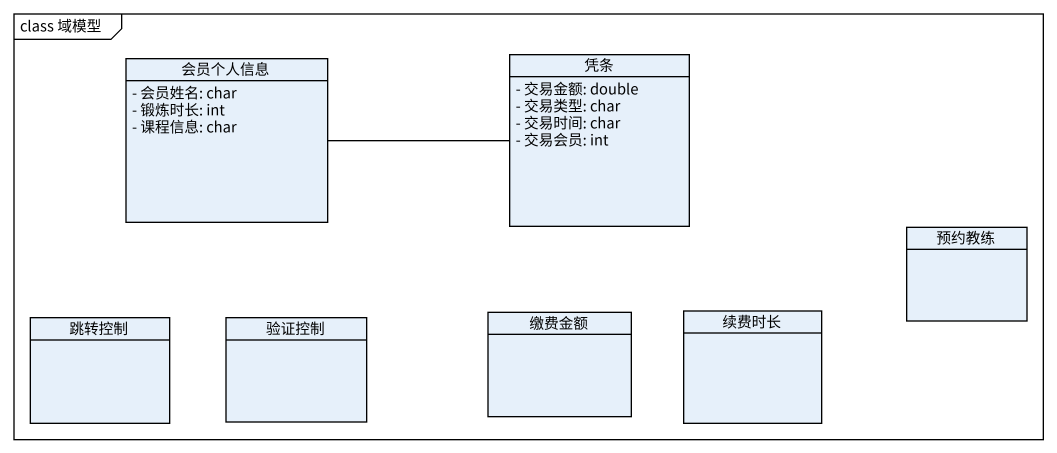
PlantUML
@startuml
mainframe class 域模型
hide circle
hide empty members
skinparam classAttributeIconSize 0
class 会员个人信息 {
  - 会员姓名: char
  - 锻炼时长: int
  - 课程信息: char
}
class 凭条 {
  - 交易金额: double
  - 交易类型: char
  - 交易时间: char
  - 交易会员: int
}
class 预约教练
class 跳转控制
class 验证控制
class 缴费金额
class 续费时长
会员个人信息 -right- 凭条
@enduml
